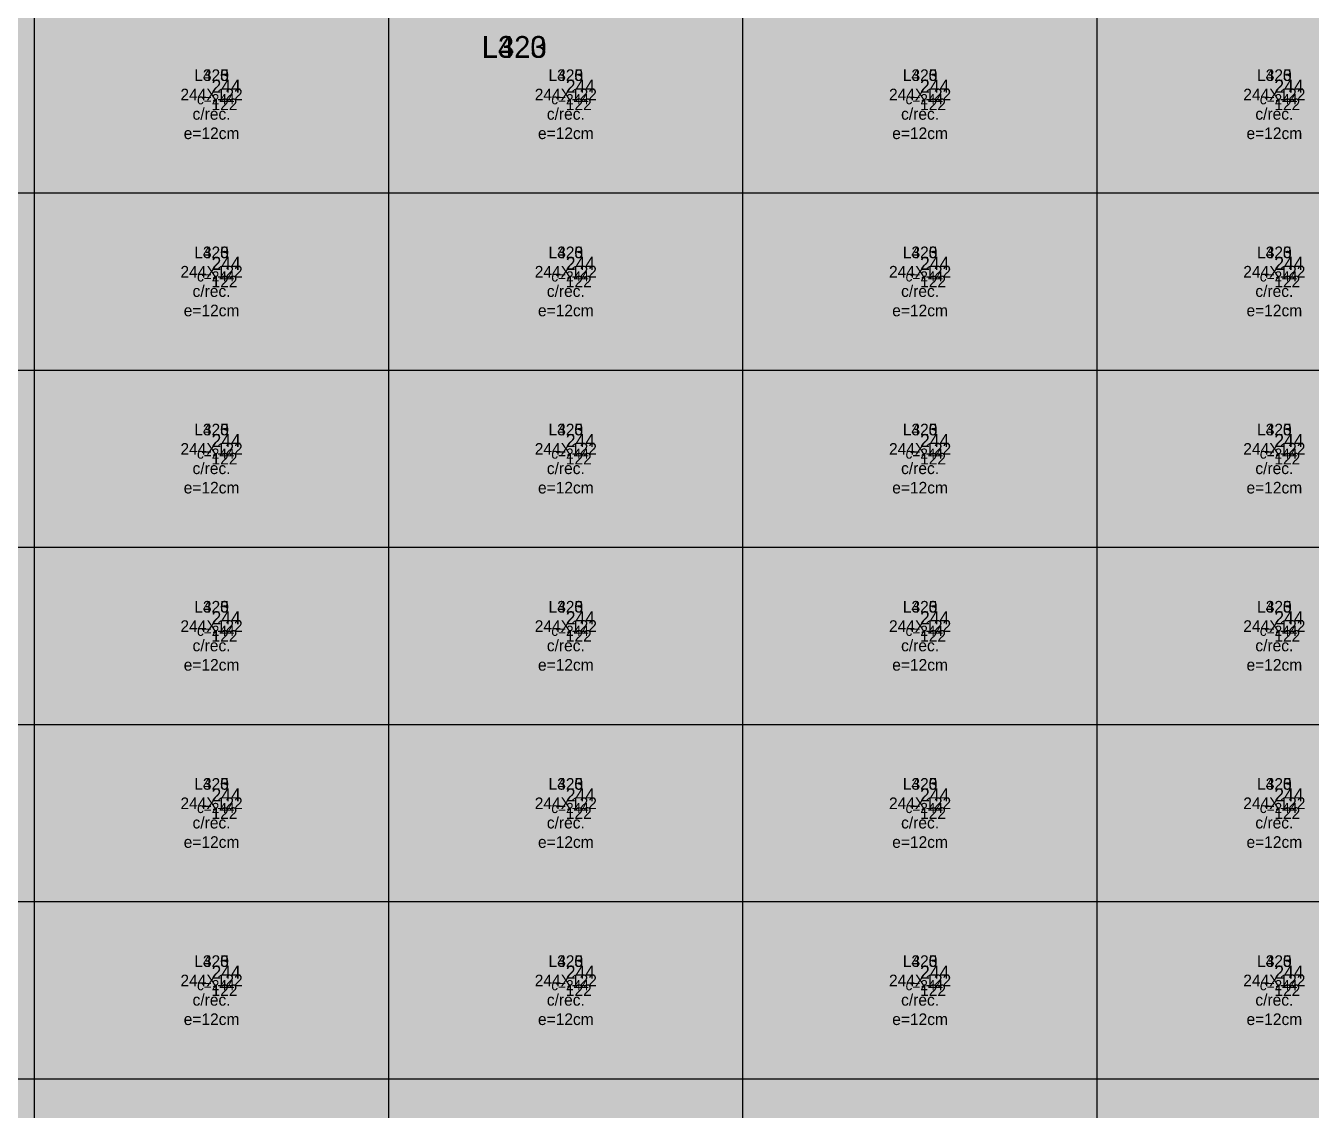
# Model space of a CAD drawing. Extents: x -13000 to 6245, y -61 to 2973.
# Drawn here: x 2678 to 3563, y 710 to 1457 of the extents above; entities that cross this region are included whole.
import ezdxf

# ---------------------------------------------------------------- set-up
doc = ezdxf.new("R2010")
doc.units = 0
for name, color, linetype in [('3', 3, 'Continuous'), ('4', 4, 'Continuous'), ('AUX00', 7, 'Continuous'), ('Hachura', 251, 'Continuous'), ('Painéis', 200, 'Continuous')]:
    doc.layers.add(name, color=color, linetype=linetype)

msp = doc.modelspace()

# ---------------------------------------------------------------- hatches: boundary and pattern name
at = {"layer": 'Hachura'}
h = msp.add_hatch(color=7, dxfattribs=at)
h.dxf.hatch_style = 1
h.paths.add_polyline_path([(0, 0), (6184.2, 0), (6184.2, 2970), (0, 2970)])
h = msp.add_hatch(color=7, dxfattribs=at)
h.dxf.hatch_style = 1
h.paths.add_polyline_path([(0, 0), (5984.2, 0), (5984.2, 2870), (0, 2870)])
h = msp.add_hatch(color=7, dxfattribs=at)
h.dxf.hatch_style = 1
h.paths.add_polyline_path([(0, 0), (5984.2, 0), (5984.2, 2870), (0, 2870)])

# ---------------------------------------------------------------- linework, layer by layer
at = {"layer": '3'}
for points in [[(2684, 0), (2684, 2970)], [(2928, 0), (2928, 2970)], [(3172, 0), (3172, 2970)], [(3416, 0), (3416, 2970)], [(2684, 0), (2684, 2870)], [(2684, 0), (2684, 2870)], [(2928, 0), (2928, 2870)], [(2928, 0), (2928, 2870)], [(3172, 0), (3172, 2870)], [(3172, 0), (3172, 2870)], [(3416, 0), (3416, 2870)], [(3416, 0), (3416, 2870)], [(0, 1342), (5984.2, 1342)], [(0, 1342), (6184.2, 1342)], [(0, 1342), (5984.2, 1342)], [(0, 1220), (5984.2, 1220)], [(0, 1220), (6184.2, 1220)], [(0, 1220), (5984.2, 1220)], [(0, 1098), (5984.2, 1098)], [(0, 1098), (6184.2, 1098)], [(0, 1098), (5984.2, 1098)], [(0, 976), (5984.2, 976)], [(0, 976), (6184.2, 976)], [(0, 976), (5984.2, 976)], [(0, 854), (5984.2, 854)], [(0, 854), (6184.2, 854)], [(0, 854), (5984.2, 854)], [(0, 732), (5984.2, 732)], [(0, 732), (6184.2, 732)], [(0, 732), (5984.2, 732)]]:
    msp.add_lwpolyline(points, dxfattribs=at)
at = {"layer": 'Painéis', "lineweight": 18}
for p, q in [((2684, 0), (2684, 2970)), ((2928, 0), (2928, 2970)), ((3172, 0), (3172, 2970)), ((3416, 0), (3416, 2970)), ((2684, 0), (2684, 2870)), ((2684, 0), (2684, 2870)), ((2928, 0), (2928, 2870)), ((2928, 0), (2928, 2870)), ((3172, 0), (3172, 2870)), ((3172, 0), (3172, 2870)), ((3416, 0), (3416, 2870)), ((3416, 0), (3416, 2870)), ((0, 1342), (5984.2, 1342)), ((0, 1342), (6184.2, 1342)), ((0, 1342), (5984.2, 1342)), ((0, 1220), (5984.2, 1220)), ((0, 1220), (6184.2, 1220)), ((0, 1220), (5984.2, 1220)), ((0, 1098), (5984.2, 1098)), ((0, 1098), (6184.2, 1098)), ((0, 1098), (5984.2, 1098)), ((0, 976), (5984.2, 976)), ((0, 976), (6184.2, 976)), ((0, 976), (5984.2, 976)), ((0, 854), (5984.2, 854)), ((0, 854), (6184.2, 854)), ((0, 854), (5984.2, 854)), ((0, 732), (5984.2, 732)), ((0, 732), (6184.2, 732)), ((0, 732), (5984.2, 732))]:
    msp.add_line(p, q, dxfattribs=at)

# ---------------------------------------------------------------- texts
at = {"layer": '3'}
for p in [(2796, 1403), (2796, 1403), (2796, 1403), (3040, 1403), (3040, 1403), (3040, 1403), (3284, 1403), (3284, 1403), (3284, 1403), (3528, 1403), (3528, 1403), (3528, 1403), (2796, 1281), (2796, 1281), (2796, 1281), (3040, 1281), (3040, 1281), (3040, 1281), (3284, 1281), (3284, 1281), (3284, 1281), (3528, 1281), (3528, 1281), (3528, 1281), (2796, 1159), (2796, 1159), (2796, 1159), (3040, 1159), (3040, 1159), (3040, 1159), (3284, 1159), (3284, 1159), (3284, 1159), (3528, 1159), (3528, 1159), (3528, 1159), (2796, 1037), (2796, 1037), (2796, 1037), (3040, 1037), (3040, 1037), (3040, 1037), (3284, 1037), (3284, 1037), (3284, 1037), (3528, 1037), (3528, 1037), (3528, 1037), (2796, 915), (2796, 915), (2796, 915), (3040, 915), (3040, 915), (3040, 915), (3284, 915), (3284, 915), (3284, 915), (3528, 915), (3528, 915), (3528, 915), (2796, 793), (2796, 793), (2796, 793), (3040, 793), (3040, 793), (3040, 793), (3284, 793), (3284, 793), (3284, 793), (3528, 793), (3528, 793), (3528, 793)]:
    msp.add_text('c=244', height=7, dxfattribs=at).set_placement(p)
at = {"layer": '4'}
for s, height, p in [('L323', 15, (2992.1, 1435)), ('L420', 15, (2992.1, 1435)), ('244', 9, (2806, 1411)), ('244', 9, (2806, 1411)), ('244', 9, (2806, 1411)), ('244', 9, (3050, 1411)), ('244', 9, (3050, 1411)), ('244', 9, (3050, 1411)), ('244', 9, (3294, 1411)), ('244', 9, (3294, 1411)), ('244', 9, (3294, 1411)), ('244', 9, (3538, 1411)), ('244', 9, (3538, 1411)), ('244', 9, (3538, 1411)), ('122', 8, (2806, 1399)), ('122', 8, (2806, 1399)), ('122', 8, (2806, 1399)), ('122', 8, (3050, 1399)), ('122', 8, (3050, 1399)), ('122', 8, (3050, 1399)), ('122', 8, (3294, 1399)), ('122', 8, (3294, 1399)), ('122', 8, (3294, 1399)), ('122', 8, (3538, 1399)), ('122', 8, (3538, 1399)), ('122', 8, (3538, 1399)), ('244', 9, (2806, 1289)), ('244', 9, (2806, 1289)), ('244', 9, (2806, 1289)), ('244', 9, (3050, 1289)), ('244', 9, (3050, 1289)), ('244', 9, (3050, 1289)), ('244', 9, (3294, 1289)), ('244', 9, (3294, 1289)), ('244', 9, (3294, 1289)), ('244', 9, (3538, 1289)), ('244', 9, (3538, 1289)), ('244', 9, (3538, 1289)), ('122', 8, (2806, 1277)), ('122', 8, (2806, 1277)), ('122', 8, (2806, 1277)), ('122', 8, (3050, 1277)), ('122', 8, (3050, 1277)), ('122', 8, (3050, 1277)), ('122', 8, (3294, 1277)), ('122', 8, (3294, 1277)), ('122', 8, (3294, 1277)), ('122', 8, (3538, 1277)), ('122', 8, (3538, 1277)), ('122', 8, (3538, 1277)), ('244', 9, (2806, 1167)), ('244', 9, (2806, 1167)), ('244', 9, (2806, 1167)), ('244', 9, (3050, 1167)), ('244', 9, (3050, 1167)), ('244', 9, (3050, 1167)), ('244', 9, (3294, 1167)), ('244', 9, (3294, 1167)), ('244', 9, (3294, 1167)), ('244', 9, (3538, 1167)), ('244', 9, (3538, 1167)), ('244', 9, (3538, 1167)), ('122', 8, (2806, 1155)), ('122', 8, (2806, 1155)), ('122', 8, (2806, 1155)), ('122', 8, (3050, 1155)), ('122', 8, (3050, 1155)), ('122', 8, (3050, 1155)), ('122', 8, (3294, 1155)), ('122', 8, (3294, 1155)), ('122', 8, (3294, 1155)), ('122', 8, (3538, 1155)), ('122', 8, (3538, 1155)), ('122', 8, (3538, 1155)), ('244', 9, (2806, 1045)), ('244', 9, (2806, 1045)), ('244', 9, (2806, 1045)), ('244', 9, (3050, 1045)), ('244', 9, (3050, 1045)), ('244', 9, (3050, 1045)), ('244', 9, (3294, 1045)), ('244', 9, (3294, 1045)), ('244', 9, (3294, 1045)), ('244', 9, (3538, 1045)), ('244', 9, (3538, 1045)), ('244', 9, (3538, 1045)), ('122', 8, (2806, 1033)), ('122', 8, (2806, 1033)), ('122', 8, (2806, 1033)), ('122', 8, (3050, 1033)), ('122', 8, (3050, 1033)), ('122', 8, (3050, 1033)), ('122', 8, (3294, 1033)), ('122', 8, (3294, 1033)), ('122', 8, (3294, 1033)), ('122', 8, (3538, 1033)), ('122', 8, (3538, 1033)), ('122', 8, (3538, 1033)), ('244', 9, (2806, 923)), ('244', 9, (2806, 923)), ('244', 9, (2806, 923)), ('244', 9, (3050, 923)), ('244', 9, (3050, 923)), ('244', 9, (3050, 923)), ('244', 9, (3294, 923)), ('244', 9, (3294, 923)), ('244', 9, (3294, 923)), ('244', 9, (3538, 923)), ('244', 9, (3538, 923)), ('244', 9, (3538, 923)), ('122', 8, (2806, 911)), ('122', 8, (2806, 911)), ('122', 8, (2806, 911)), ('122', 8, (3050, 911)), ('122', 8, (3050, 911)), ('122', 8, (3050, 911)), ('122', 8, (3294, 911)), ('122', 8, (3294, 911)), ('122', 8, (3294, 911)), ('122', 8, (3538, 911)), ('122', 8, (3538, 911)), ('122', 8, (3538, 911)), ('244', 9, (2806, 801)), ('244', 9, (2806, 801)), ('244', 9, (2806, 801)), ('244', 9, (3050, 801)), ('244', 9, (3050, 801)), ('244', 9, (3050, 801)), ('244', 9, (3294, 801)), ('244', 9, (3294, 801)), ('244', 9, (3294, 801)), ('244', 9, (3538, 801)), ('244', 9, (3538, 801)), ('244', 9, (3538, 801)), ('122', 8, (2806, 789)), ('122', 8, (2806, 789)), ('122', 8, (2806, 789)), ('122', 8, (3050, 789)), ('122', 8, (3050, 789)), ('122', 8, (3050, 789)), ('122', 8, (3294, 789)), ('122', 8, (3294, 789)), ('122', 8, (3294, 789)), ('122', 8, (3538, 789)), ('122', 8, (3538, 789)), ('122', 8, (3538, 789))]:
    msp.add_text(s, height=height, dxfattribs=at).set_placement(p)
at = {"layer": 'AUX00', "char_height": 8, "attachment_point": 5}
for s, insert in [('\\pxqc;L323^J244X122^Jc/rec.^Je=12cm', (2806, 1403)), ('\\pxqc;L325^J244X122^Jc/rec.^Je=12cm', (2806, 1403)), ('\\pxqc;L420^J244X122^Jc/rec.^Je=12cm', (2806, 1403)), ('\\pxqc;L323^J244X122^Jc/rec.^Je=12cm', (3050, 1403)), ('\\pxqc;L325^J244X122^Jc/rec.^Je=12cm', (3050, 1403)), ('\\pxqc;L420^J244X122^Jc/rec.^Je=12cm', (3050, 1403)), ('\\pxqc;L323^J244X122^Jc/rec.^Je=12cm', (3294, 1403)), ('\\pxqc;L325^J244X122^Jc/rec.^Je=12cm', (3294, 1403)), ('\\pxqc;L420^J244X122^Jc/rec.^Je=12cm', (3294, 1403)), ('\\pxqc;L323^J244X122^Jc/rec.^Je=12cm', (3538, 1403)), ('\\pxqc;L325^J244X122^Jc/rec.^Je=12cm', (3538, 1403)), ('\\pxqc;L420^J244X122^Jc/rec.^Je=12cm', (3538, 1403)), ('\\pxqc;L323^J244X122^Jc/rec.^Je=12cm', (2806, 1281)), ('\\pxqc;L325^J244X122^Jc/rec.^Je=12cm', (2806, 1281)), ('\\pxqc;L420^J244X122^Jc/rec.^Je=12cm', (2806, 1281)), ('\\pxqc;L323^J244X122^Jc/rec.^Je=12cm', (3050, 1281)), ('\\pxqc;L325^J244X122^Jc/rec.^Je=12cm', (3050, 1281)), ('\\pxqc;L420^J244X122^Jc/rec.^Je=12cm', (3050, 1281)), ('\\pxqc;L323^J244X122^Jc/rec.^Je=12cm', (3294, 1281)), ('\\pxqc;L325^J244X122^Jc/rec.^Je=12cm', (3294, 1281)), ('\\pxqc;L420^J244X122^Jc/rec.^Je=12cm', (3294, 1281)), ('\\pxqc;L323^J244X122^Jc/rec.^Je=12cm', (3538, 1281)), ('\\pxqc;L325^J244X122^Jc/rec.^Je=12cm', (3538, 1281)), ('\\pxqc;L420^J244X122^Jc/rec.^Je=12cm', (3538, 1281)), ('\\pxqc;L323^J244X122^Jc/rec.^Je=12cm', (2806, 1159)), ('\\pxqc;L325^J244X122^Jc/rec.^Je=12cm', (2806, 1159)), ('\\pxqc;L420^J244X122^Jc/rec.^Je=12cm', (2806, 1159)), ('\\pxqc;L323^J244X122^Jc/rec.^Je=12cm', (3050, 1159)), ('\\pxqc;L325^J244X122^Jc/rec.^Je=12cm', (3050, 1159)), ('\\pxqc;L420^J244X122^Jc/rec.^Je=12cm', (3050, 1159)), ('\\pxqc;L323^J244X122^Jc/rec.^Je=12cm', (3294, 1159)), ('\\pxqc;L325^J244X122^Jc/rec.^Je=12cm', (3294, 1159)), ('\\pxqc;L420^J244X122^Jc/rec.^Je=12cm', (3294, 1159)), ('\\pxqc;L323^J244X122^Jc/rec.^Je=12cm', (3538, 1159)), ('\\pxqc;L325^J244X122^Jc/rec.^Je=12cm', (3538, 1159)), ('\\pxqc;L420^J244X122^Jc/rec.^Je=12cm', (3538, 1159)), ('\\pxqc;L323^J244X122^Jc/rec.^Je=12cm', (2806, 1037)), ('\\pxqc;L325^J244X122^Jc/rec.^Je=12cm', (2806, 1037)), ('\\pxqc;L420^J244X122^Jc/rec.^Je=12cm', (2806, 1037)), ('\\pxqc;L323^J244X122^Jc/rec.^Je=12cm', (3050, 1037)), ('\\pxqc;L325^J244X122^Jc/rec.^Je=12cm', (3050, 1037)), ('\\pxqc;L420^J244X122^Jc/rec.^Je=12cm', (3050, 1037)), ('\\pxqc;L323^J244X122^Jc/rec.^Je=12cm', (3294, 1037)), ('\\pxqc;L325^J244X122^Jc/rec.^Je=12cm', (3294, 1037)), ('\\pxqc;L420^J244X122^Jc/rec.^Je=12cm', (3294, 1037)), ('\\pxqc;L323^J244X122^Jc/rec.^Je=12cm', (3538, 1037)), ('\\pxqc;L325^J244X122^Jc/rec.^Je=12cm', (3538, 1037)), ('\\pxqc;L420^J244X122^Jc/rec.^Je=12cm', (3538, 1037)), ('\\pxqc;L323^J244X122^Jc/rec.^Je=12cm', (2806, 915)), ('\\pxqc;L325^J244X122^Jc/rec.^Je=12cm', (2806, 915)), ('\\pxqc;L420^J244X122^Jc/rec.^Je=12cm', (2806, 915)), ('\\pxqc;L323^J244X122^Jc/rec.^Je=12cm', (3050, 915)), ('\\pxqc;L325^J244X122^Jc/rec.^Je=12cm', (3050, 915)), ('\\pxqc;L420^J244X122^Jc/rec.^Je=12cm', (3050, 915)), ('\\pxqc;L323^J244X122^Jc/rec.^Je=12cm', (3294, 915)), ('\\pxqc;L325^J244X122^Jc/rec.^Je=12cm', (3294, 915)), ('\\pxqc;L420^J244X122^Jc/rec.^Je=12cm', (3294, 915)), ('\\pxqc;L323^J244X122^Jc/rec.^Je=12cm', (3538, 915)), ('\\pxqc;L325^J244X122^Jc/rec.^Je=12cm', (3538, 915)), ('\\pxqc;L420^J244X122^Jc/rec.^Je=12cm', (3538, 915)), ('\\pxqc;L323^J244X122^Jc/rec.^Je=12cm', (2806, 793)), ('\\pxqc;L325^J244X122^Jc/rec.^Je=12cm', (2806, 793)), ('\\pxqc;L420^J244X122^Jc/rec.^Je=12cm', (2806, 793)), ('\\pxqc;L323^J244X122^Jc/rec.^Je=12cm', (3050, 793)), ('\\pxqc;L325^J244X122^Jc/rec.^Je=12cm', (3050, 793)), ('\\pxqc;L420^J244X122^Jc/rec.^Je=12cm', (3050, 793)), ('\\pxqc;L323^J244X122^Jc/rec.^Je=12cm', (3294, 793)), ('\\pxqc;L325^J244X122^Jc/rec.^Je=12cm', (3294, 793)), ('\\pxqc;L420^J244X122^Jc/rec.^Je=12cm', (3294, 793)), ('\\pxqc;L323^J244X122^Jc/rec.^Je=12cm', (3538, 793)), ('\\pxqc;L325^J244X122^Jc/rec.^Je=12cm', (3538, 793)), ('\\pxqc;L420^J244X122^Jc/rec.^Je=12cm', (3538, 793))]:
    msp.add_mtext(s, dxfattribs=dict(at, insert=insert))

doc.saveas('drawing.dxf')
